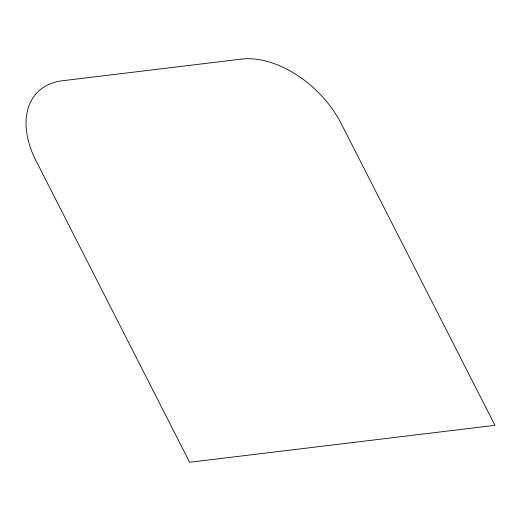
<?xml version="1.0" encoding="UTF-8"?>
<svg xmlns="http://www.w3.org/2000/svg" width="521" height="521" viewBox="0 0 521 521"><rect width="100%" height="100%" fill="white"/><g stroke="black" fill="none" stroke-linecap="round" stroke-linejoin="round"><path stroke-width="0.78" d="M241.295 59.12L62.318 80.768A86.642 56.001 44.6 0 0 36.021 160.761L189.637 462.257L494.95 425.331L341.333 123.842A86.642 56.001 44.6 0 0 241.295 59.12"/></g></svg>
